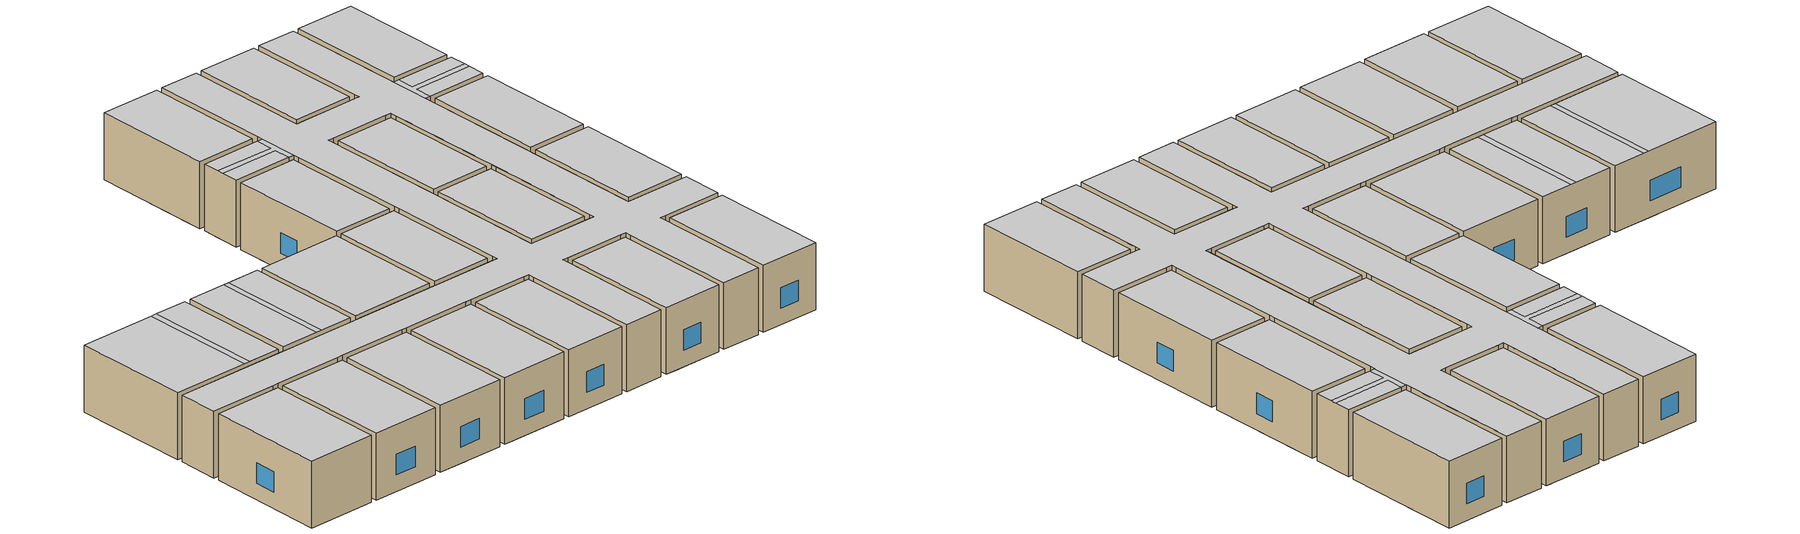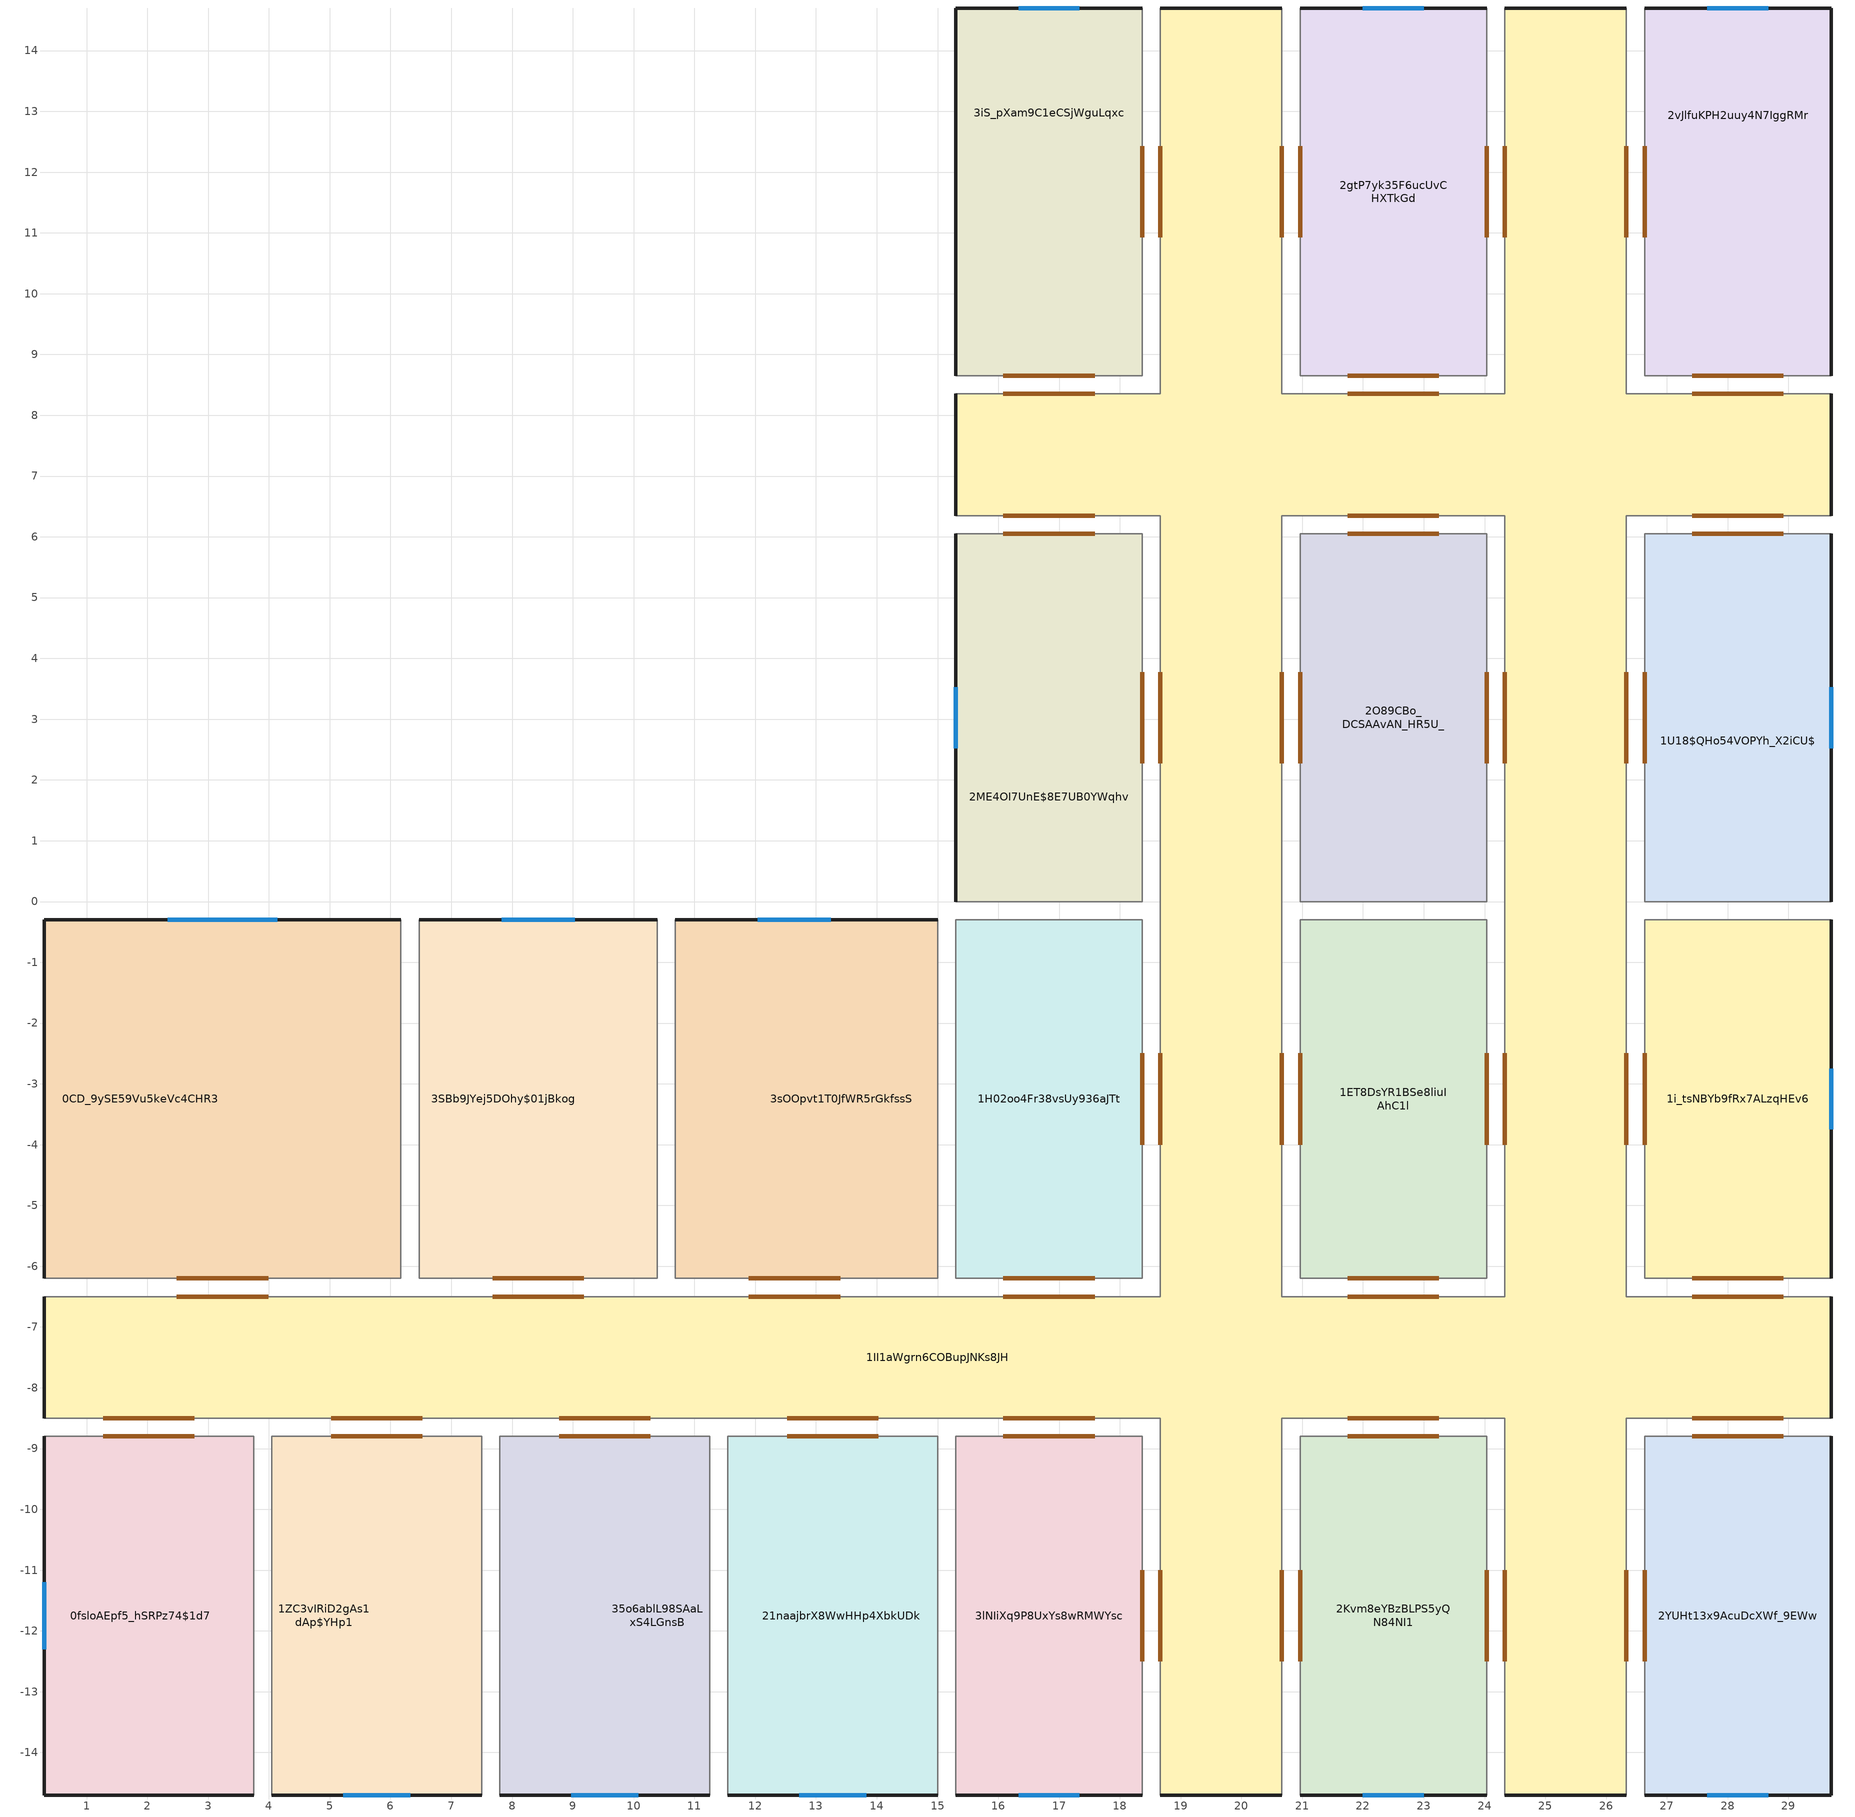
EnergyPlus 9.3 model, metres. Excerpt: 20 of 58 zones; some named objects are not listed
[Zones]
2vJlfuKPH2uuy4N7IggRMr
 floor adiabatic (BS Interior Floor): 29.7,11.18 29.7,10.88 26.63,10.88 26.63,11.18 z3.55
 floor to 251KVGi9506hUAGG2_T_km (BS Interior Floor): 29.7,14.7 29.7,11.18 26.63,11.18 26.63,14.7 z3.55
 floor to 0TBTGrlx9Aee50dicMqJkB (BS Interior Floor): 29.7,10.88 29.7,8.65 26.63,8.65 26.63,10.88 z3.55
 wall outside (BS Exterior Wall): 29.7,8.65 29.7,14.7 26.63,14.7 z3.55:6.8
 wall to 1II1aWgrn6COBupJNKs8JH (BS Interior Wall): 26.63,14.7 26.63,8.65 29.7,8.65 z3.55:6.8
 window (BS Exterior Window): 28.67,14.7 27.67,14.7 z4.35:5.35
 door inside (BS Door): 27.42,8.65 28.92,8.65 / 26.63,12.43 26.63,10.93 z3.55:6.05
 ceiling to 25fh85Hpr5FufpjgEbN5Lw (BS Ceiling): 29.7,8.65 29.7,14.7 26.63,14.7 26.63,8.65 z6.8
1II1aWgrn6COBupJNKs8JH
 floor to 3Q2cKjJuTCcRd3cftTvEEf (BS Interior Floor): 26.33,5.29 26.33,0 24.33,0 24.33,5.29 z3.55
 floor to 251KVGi9506hUAGG2_T_km (BS Interior Floor): 26.33,14.7 26.33,11.18 24.33,11.18 24.33,14.7 z3.55
 floor adiabatic (BS Interior Floor): 20.67,-8.5 20.67,-8.8 18.67,-8.8 18.67,-8.5 z3.55; 21.5,8.35 21.5,6.35 21.2,6.35 21.2,7.2 15.3,7.2 15.3,7.5 21.2,7.5 21.2,8.35 z3.55; 26.33,5.59 26.33,5.29 24.33,5.29 24.33,5.59 z3.55; 23.8,8.35 23.8,6.35 23.5,6.35 23.5,8.35 z3.55; 20.67,0 20.67,-0.3 18.67,-0.3 18.67,0 z3.55; 26.33,0 26.33,-0.3 24.33,-0.3 24.33,0 z3.55; 20.67,-6.2 20.67,-6.5 18.67,-6.5 18.67,-6.2 z3.55; 26.33,11.18 26.33,10.88 24.33,10.88 24.33,11.18 z3.55; 20.67,11.25 20.67,10.95 18.67,10.95 18.67,11.25 z3.55; 20.67,3.75 20.67,3.45 18.67,3.45 18.67,3.75 z3.55; 26.33,-8.5 26.33,-8.8 24.33,-8.8 24.33,-8.5 z3.55; 26.33,-6.2 26.33,-6.5 24.33,-6.5 24.33,-6.2 z3.55
 floor to 27yR7WnRb7Z9Wb6X8LV8TC (BS Interior Floor): 21.2,7.2 21.2,6.35 20.67,6.35 20.67,3.75 18.67,3.75 18.67,6.35 15.3,6.35 15.3,7.2 z3.55
 floor to 1QFSXvg4DB7Ab$1n9eB1uY (BS Interior Floor): 20.67,14.7 20.67,11.25 18.67,11.25 18.67,14.7 z3.55
 floor to 0uEAM73bb0zxOIDv_F8iQT (BS Interior Floor): 23.5,8.35 23.5,6.35 21.5,6.35 21.5,8.35 z3.55; 29.7,-6.5 29.7,-8.5 0.3,-8.5 0.3,-6.5 z3.55
 floor to 2ydMwpbFT5ERsQOUy6YvWz (BS Interior Floor): 20.67,-0.3 20.67,-6.2 18.67,-6.2 18.67,-0.3 z3.55
 floor to 13W3ohLcnAmxcumHYMCTot (BS Interior Floor): 20.67,3.45 20.67,0 18.67,0 18.67,3.45 z3.55
 floor to 2_6mEQUTT5DvVQFJCoHM71 (BS Interior Floor): 20.67,-8.8 20.67,-14.7 18.67,-14.7 18.67,-8.8 z3.55
 floor to 0TBTGrlx9Aee50dicMqJkB (BS Interior Floor): 29.7,8.35 29.7,6.35 26.33,6.35 26.33,5.59 24.33,5.59 24.33,6.35 23.8,6.35 23.8,8.35 24.33,8.35 24.33,10.88 26.33,10.88 26.33,8.35 z3.55
 floor to 2jWNP_VqT89QpYnCrZ0aRL (BS Interior Floor): 26.33,-8.8 26.33,-14.7 24.33,-14.7 24.33,-8.8 z3.55
 floor to 0RLAEF$3z9GhR_xiRhcFIM (BS Interior Floor): 26.33,-0.3 26.33,-6.2 24.33,-6.2 24.33,-0.3 z3.55
 floor to 2nOMs1_ZT899UteK6vwc1o (BS Interior Floor): 20.67,10.95 20.67,8.35 21.2,8.35 21.2,7.5 15.3,7.5 15.3,8.35 18.67,8.35 18.67,10.95 z3.55
 wall outside (BS Exterior Wall): 24.33,-14.7 26.33,-14.7 / 18.67,-14.7 20.67,-14.7 / 0.3,-6.5 0.3,-8.5 / 29.7,-8.5 29.7,-6.5 / 29.7,6.35 29.7,8.35 / 20.67,14.7 18.67,14.7 / 26.33,14.7 24.33,14.7 / 15.3,8.35 15.3,6.35 z3.55:6.8
 wall to 1ET8DsYR1BSe8liuIAhC1l (BS Interior Wall): 24.33,-0.3 24.33,-6.2 / 24.03,-6.5 20.97,-6.5 / 20.67,-6.2 20.67,-0.3 z3.55:6.8
 wall adiabatic (BS Interior Wall): 24.03,-8.5 24.33,-8.5 24.33,-8.8 / 15,-8.5 15.3,-8.5 / 26.33,-0.3 26.33,0 / 24.33,8.65 24.33,8.35 24.03,8.35 / 6.47,-6.5 6.17,-6.5 / 18.67,-6.2 18.67,-6.5 18.37,-6.5 / 7.5,-8.5 7.8,-8.5 / 24.03,6.35 24.33,6.35 24.33,6.05 / 15.3,-6.5 15,-6.5 / 18.37,-8.5 18.67,-8.5 18.67,-8.8 / 3.75,-8.5 4.05,-8.5 / 20.67,6.05 20.67,6.35 20.97,6.35 / 20.67,-0.3 20.67,0 / 10.69,-6.5 10.39,-6.5 / 26.33,-8.8 26.33,-8.5 26.63,-8.5 / 20.97,-6.5 20.67,-6.5 20.67,-6.2 / 24.33,0 24.33,-0.3 / 11.25,-8.5 11.55,-8.5 / 18.67,8.65 18.67,8.35 18.37,8.35 / 26.63,8.35 26.33,8.35 26.33,8.65 / 20.97,8.35 20.67,8.35 20.67,8.65 / 20.67,-8.8 20.67,-8.5 20.97,-8.5 / 18.37,6.35 18.67,6.35 18.67,6.05 / 24.33,-6.2 24.33,-6.5 24.03,-6.5 / 18.67,0 18.67,-0.3 / 26.33,6.05 26.33,6.35 26.63,6.35 / 26.63,-6.5 26.33,-6.5 26.33,-6.2 z3.55:6.8
 wall to 3lNIiXq9P8UxYs8wRMWYsc (BS Interior Wall): 15.3,-8.5 18.37,-8.5 / 18.67,-8.8 18.67,-14.7 z3.55:6.8
 wall to 2Kvm8eYBzBLPS5yQN84NI1 (BS Interior Wall): 20.97,-8.5 24.03,-8.5 / 20.67,-14.7 20.67,-8.8 / 24.33,-8.8 24.33,-14.7 z3.55:6.8
 wall to 1ZC3vIRiD2gAs1dAp$YHp1 (BS Interior Wall): 4.05,-8.5 7.5,-8.5 z3.55:6.8
 wall to 3SBb9JYej5DOhy$01jBkog (BS Interior Wall): 10.39,-6.5 6.47,-6.5 z3.55:6.8
 wall to 1H02oo4Fr38vsUy936aJTt (BS Interior Wall): 18.67,-0.3 18.67,-6.2 / 18.37,-6.5 15.3,-6.5 z3.55:6.8
 wall to 2ME4OI7UnE$8E7UB0YWqhv (BS Interior Wall): 18.67,6.05 18.67,0 / 15.3,6.35 18.37,6.35 z3.55:6.8
 wall to 35o6ablL98SAaLxS4LGnsB (BS Interior Wall): 7.8,-8.5 11.25,-8.5 z3.55:6.8
 wall to 2gtP7yk35F6ucUvCHXTkGd (BS Interior Wall): 20.67,8.65 20.67,14.7 / 24.03,8.35 20.97,8.35 / 24.33,14.7 24.33,8.65 z3.55:6.8
 wall to 1i_tsNBYb9fRx7ALzqHEv6 (BS Interior Wall): 26.33,-6.2 26.33,-0.3 / 29.7,-6.5 26.63,-6.5 z3.55:6.8
 wall to 3iS_pXam9C1eCSjWguLqxc (BS Interior Wall): 18.37,8.35 15.3,8.35 / 18.67,14.7 18.67,8.65 z3.55:6.8
 wall to 1U18$QHo54VOPYh_X2iCU$ (BS Interior Wall): 26.33,0 26.33,6.05 / 26.63,6.35 29.7,6.35 z3.55:6.8
 wall to 2YUHt13x9AcuDcXWf_9EWw (BS Interior Wall): 26.33,-14.7 26.33,-8.8 / 26.63,-8.5 29.7,-8.5 z3.55:6.8
 wall to 2O89CBo_DCSAAvAN_HR5U_ (BS Interior Wall): 24.33,6.05 24.33,0 / 20.67,0 20.67,6.05 / 20.97,6.35 24.03,6.35 z3.55:6.8
 wall to 0fsloAEpf5_hSRPz74$1d7 (BS Interior Wall): 0.3,-8.5 3.75,-8.5 z3.55:6.8
 wall to 3sOOpvt1T0JfWR5rGkfssS (BS Interior Wall): 15,-6.5 10.69,-6.5 z3.55:6.8
 wall to 0CD_9ySE59Vu5keVc4CHR3 (BS Interior Wall): 6.17,-6.5 0.3,-6.5 z3.55:6.8
 wall to 21naajbrX8WwHHp4XbkUDk (BS Interior Wall): 11.55,-8.5 15,-8.5 z3.55:6.8
 door inside (BS Door): 28.92,8.35 27.42,8.35 / 26.33,10.93 26.33,12.43 / 17.58,-6.5 16.08,-6.5 / 24.33,3.77 24.33,2.27 / 20.67,2.27 20.67,3.77 / 18.67,3.77 18.67,2.27 / 20.67,-12.5 20.67,-11 / 16.08,-8.5 17.58,-8.5 / 20.67,-4 20.67,-2.5 / 13.4,-6.5 11.9,-6.5 / 23.25,-6.5 21.75,-6.5 / 26.33,-4 26.33,-2.5 / 26.33,-12.5 26.33,-11 / 1.27,-8.5 2.77,-8.5 / 26.33,2.27 26.33,3.77 / 18.67,-11 18.67,-12.5 / 16.08,6.35 17.58,6.35 / 3.99,-6.5 2.49,-6.5 / 18.67,-2.5 18.67,-4 / 8.78,-8.5 10.28,-8.5 / 20.67,10.93 20.67,12.43 / 21.75,-8.5 23.25,-8.5 / 12.53,-8.5 14.03,-8.5 / 28.92,-6.5 27.42,-6.5 / 24.33,-11 24.33,-12.5 / 21.75,6.35 23.25,6.35 / 9.18,-6.5 7.68,-6.5 / 17.58,8.35 16.08,8.35 / 18.67,12.43 18.67,10.93 / 24.33,12.43 24.33,10.93 / 5.03,-8.5 6.53,-8.5 / 27.42,-8.5 28.92,-8.5 / 24.33,-2.5 24.33,-4 / 23.25,8.35 21.75,8.35 / 27.42,6.35 28.92,6.35 z3.55:6.05
 ceiling adiabatic (BS Ceiling): 29.7,7.2 29.7,7.5 26.63,7.5 26.63,8.35 26.33,8.35 26.33,6.35 26.63,6.35 26.63,7.2 z6.8; 18.67,6.35 18.67,8.35 18.37,8.35 18.37,7.5 15.3,7.5 15.3,7.2 18.37,7.2 18.37,6.35 z6.8
 ceiling to 1BOclnb9z5vgJ337HzEoZd (BS Ceiling): 26.33,-14.7 26.33,-8.5 29.7,-8.5 29.7,-6.5 26.33,-6.5 26.33,14.7 24.33,14.7 24.33,8.35 20.67,8.35 20.67,14.7 18.67,14.7 18.67,-6.5 20.67,-6.5 20.67,6.35 24.33,6.35 24.33,-6.5 20.67,-6.5 18.67,-6.5 0.3,-6.5 0.3,-8.5 18.67,-8.5 18.67,-14.7 20.67,-14.7 20.67,-8.5 24.33,-8.5 24.33,-14.7 z6.8
 ceiling to 3KBKt$m$zCnAC$OK84Cwio (BS Ceiling): 29.7,6.35 29.7,7.2 26.63,7.2 26.63,6.35 z6.8
 ceiling to 1ax_rnv5D0bP$JTKbauTVp (BS Ceiling): 18.37,7.5 18.37,8.35 15.3,8.35 15.3,7.5 z6.8
 ceiling to 2u0kfzyLH4zefOVp4O4AOs (BS Ceiling): 18.37,6.35 18.37,7.2 15.3,7.2 15.3,6.35 z6.8
 ceiling to 25fh85Hpr5FufpjgEbN5Lw (BS Ceiling): 29.7,7.5 29.7,8.35 26.63,8.35 26.63,7.5 z6.8
1H02oo4Fr38vsUy936aJTt
 floor to 2ydMwpbFT5ERsQOUy6YvWz (BS Interior Floor): 18.37,-0.3 18.37,-6.2 15.3,-6.2 15.3,-0.3 z3.55
 wall to 2ME4OI7UnE$8E7UB0YWqhv (BS Interior Wall): 18.37,-0.3 15.3,-0.3 z3.55:6.8
 wall to 3sOOpvt1T0JfWR5rGkfssS (BS Interior Wall): 15.3,-0.3 15.3,-6.2 z3.55:6.8
 door inside (BS Door): 16.08,-6.2 17.58,-6.2 / 18.37,-4 18.37,-2.5 z3.55:6.05
 ceiling to 2DQe3DcxL9Og$xfBZr7CUq (BS Ceiling): 18.37,-6.2 18.37,-0.3 15.3,-0.3 15.3,-6.2 z6.8
3iS_pXam9C1eCSjWguLqxc
 floor adiabatic (BS Interior Floor): 18.37,11.25 18.37,10.95 15.3,10.95 15.3,11.25 z3.55
 floor to 2nOMs1_ZT899UteK6vwc1o (BS Interior Floor): 18.37,10.95 18.37,8.65 15.3,8.65 15.3,10.95 z3.55
 floor to 1QFSXvg4DB7Ab$1n9eB1uY (BS Interior Floor): 18.37,14.7 18.37,11.25 15.3,11.25 15.3,14.7 z3.55
 wall outside (BS Exterior Wall): 18.37,14.7 15.3,14.7 15.3,8.65 z3.55:6.8
 window (BS Exterior Window): 17.33,14.7 16.33,14.7 z4.35:5.35
 door inside (BS Door): 16.08,8.65 17.58,8.65 / 18.37,10.93 18.37,12.43 z3.55:6.05
 ceiling to 1ax_rnv5D0bP$JTKbauTVp (BS Ceiling): 18.37,8.65 18.37,14.7 15.3,14.7 15.3,8.65 z6.8
0CD_9ySE59Vu5keVc4CHR3
 floor to 3IDSGAXMH2JxjihjU_qLvp (BS Interior Floor): 6.17,-0.3 6.17,-6.2 6.07,-6.2 6.07,-0.3 z3.55
 floor adiabatic (BS Interior Floor): 6.07,-0.3 6.07,-6.2 5.77,-6.2 5.77,-0.3 z3.55; 3.77,-0.3 3.77,-6.2 3.47,-6.2 3.47,-0.3 z3.55
 floor to 1lCQiV8aX5T8xlfmHlz$8J (BS Interior Floor): 3.47,-0.3 3.47,-6.2 0.3,-6.2 0.3,-0.3 z3.55
 floor to 0uEAM73bb0zxOIDv_F8iQT (BS Interior Floor): 5.77,-0.3 5.77,-6.2 3.77,-6.2 3.77,-0.3 z3.55
 wall outside (BS Exterior Wall): 6.17,-0.3 0.3,-0.3 0.3,-6.2 z3.55:6.8
 wall to 3SBb9JYej5DOhy$01jBkog (BS Interior Wall): 6.17,-6.2 6.17,-0.3 z3.55:6.8
 window (BS Exterior Window): 4.14,-0.3 2.34,-0.3 z4.35:5.35
 door inside (BS Door): 2.49,-6.2 3.99,-6.2 z3.55:6.05
 ceiling to 0uIySZ2tH6UgBkMZz8ZK03 (BS Ceiling): 6.17,-6.2 6.17,-0.3 4.51,-0.3 4.51,-6.2 z6.8
 ceiling adiabatic (BS Ceiling): 4.51,-6.2 4.51,-0.3 4.21,-0.3 4.21,-6.2 z6.8
 ceiling to 2T8HcceQrALQfW9jxI1und (BS Ceiling): 4.21,-6.2 4.21,-0.3 0.3,-0.3 0.3,-6.2 z6.8
2O89CBo_DCSAAvAN_HR5U_
 floor to 13W3ohLcnAmxcumHYMCTot (BS Interior Floor): 21.2,3.45 21.2,0 20.97,0 20.97,3.45 z3.55
 floor to 27yR7WnRb7Z9Wb6X8LV8TC (BS Interior Floor): 21.2,6.05 21.2,3.75 20.97,3.75 20.97,6.05 z3.55
 floor to 0uEAM73bb0zxOIDv_F8iQT (BS Interior Floor): 23.5,6.05 23.5,0 21.5,0 21.5,6.05 z3.55
 floor to 0TBTGrlx9Aee50dicMqJkB (BS Interior Floor): 24.03,6.05 24.03,5.59 23.8,5.59 23.8,6.05 z3.55
 floor adiabatic (BS Interior Floor): 21.5,6.05 21.5,0 21.2,0 21.2,3.45 20.97,3.45 20.97,3.75 21.2,3.75 21.2,6.05 z3.55; 23.8,6.05 23.8,5.59 24.03,5.59 24.03,5.29 23.8,5.29 23.8,0 23.5,0 23.5,6.05 z3.55
 floor to 3Q2cKjJuTCcRd3cftTvEEf (BS Interior Floor): 24.03,5.29 24.03,0 23.8,0 23.8,5.29 z3.55
 wall to 1ET8DsYR1BSe8liuIAhC1l (BS Interior Wall): 20.97,0 24.03,0 z3.55:6.8
 door inside (BS Door): 23.25,6.05 21.75,6.05 / 24.03,2.27 24.03,3.77 / 20.97,3.77 20.97,2.27 z3.55:6.05
 ceiling to 00qHgYn0D75AaI7wGBOzeN (BS Ceiling): 24.03,0 24.03,6.05 20.97,6.05 20.97,0 z6.8
1ZC3vIRiD2gAs1dAp$YHp1
 floor to 0uEAM73bb0zxOIDv_F8iQT (BS Interior Floor): 5.77,-8.8 5.77,-14.7 4.05,-14.7 4.05,-8.8 z3.55
 floor to 33sjjo$Y5E4hoiSWk5ggL4 (BS Interior Floor): 7.5,-8.8 7.5,-14.7 6.07,-14.7 6.07,-8.8 z3.55
 floor adiabatic (BS Interior Floor): 6.07,-8.8 6.07,-14.7 5.77,-14.7 5.77,-8.8 z3.55
 wall outside (BS Exterior Wall): 4.05,-14.7 7.5,-14.7 z3.55:6.8
 wall to 0fsloAEpf5_hSRPz74$1d7 (BS Interior Wall): 4.05,-8.8 4.05,-14.7 z3.55:6.8
 wall to 35o6ablL98SAaLxS4LGnsB (BS Interior Wall): 7.5,-14.7 7.5,-8.8 z3.55:6.8
 window (BS Exterior Window): 5.22,-14.7 6.33,-14.7 z4.35:5.35
 door inside (BS Door): 6.53,-8.8 5.03,-8.8 z3.55:6.05
 ceiling to 0LE4xehC523BygRzLVOYXD (BS Ceiling): 7.5,-14.7 7.5,-8.8 4.05,-8.8 4.05,-14.7 z6.8
2Kvm8eYBzBLPS5yQN84NI1
 floor to 2jWNP_VqT89QpYnCrZ0aRL (BS Interior Floor): 24.03,-8.8 24.03,-14.7 23.8,-14.7 23.8,-8.8 z3.55
 floor to 2_6mEQUTT5DvVQFJCoHM71 (BS Interior Floor): 21.2,-8.8 21.2,-14.7 20.97,-14.7 20.97,-8.8 z3.55
 floor adiabatic (BS Interior Floor): 21.5,-8.8 21.5,-14.7 21.2,-14.7 21.2,-8.8 z3.55; 23.8,-8.8 23.8,-14.7 23.5,-14.7 23.5,-8.8 z3.55
 floor to 0uEAM73bb0zxOIDv_F8iQT (BS Interior Floor): 23.5,-8.8 23.5,-14.7 21.5,-14.7 21.5,-8.8 z3.55
 wall outside (BS Exterior Wall): 20.97,-14.7 24.03,-14.7 z3.55:6.8
 window (BS Exterior Window): 22,-14.7 23,-14.7 z4.35:5.35
 door inside (BS Door): 24.03,-12.5 24.03,-11 / 23.25,-8.8 21.75,-8.8 / 20.97,-11 20.97,-12.5 z3.55:6.05
 ceiling to 1m2Qw7fHzE5RJ8ZybKUocV (BS Ceiling): 24.03,-14.7 24.03,-8.8 20.97,-8.8 20.97,-14.7 z6.8
2YUHt13x9AcuDcXWf_9EWw
 floor to 2jWNP_VqT89QpYnCrZ0aRL (BS Interior Floor): 29.7,-8.8 29.7,-14.7 26.63,-14.7 26.63,-8.8 z3.55
 wall outside (BS Exterior Wall): 26.63,-14.7 29.7,-14.7 29.7,-8.8 z3.55:6.8
 window (BS Exterior Window): 27.67,-14.7 28.67,-14.7 z4.35:5.35
 door inside (BS Door): 26.63,-11 26.63,-12.5 / 28.92,-8.8 27.42,-8.8 z3.55:6.05
 ceiling to 2XOL09LYDFD9z5SszGTynL (BS Ceiling): 29.7,-14.7 29.7,-8.8 26.63,-8.8 26.63,-14.7 z6.8
3lNIiXq9P8UxYs8wRMWYsc
 floor to 2_6mEQUTT5DvVQFJCoHM71 (BS Interior Floor): 18.37,-8.8 18.37,-14.7 15.3,-14.7 15.3,-8.8 z3.55
 wall outside (BS Exterior Wall): 15.3,-14.7 18.37,-14.7 z3.55:6.8
 wall to 21naajbrX8WwHHp4XbkUDk (BS Interior Wall): 15.3,-8.8 15.3,-14.7 z3.55:6.8
 window (BS Exterior Window): 16.33,-14.7 17.33,-14.7 z4.35:5.35
 door inside (BS Door): 18.37,-12.5 18.37,-11 / 17.58,-8.8 16.08,-8.8 z3.55:6.05
 ceiling to 1hdTVemcP6He7ncmyzUi0K (BS Ceiling): 18.37,-14.7 18.37,-8.8 15.3,-8.8 15.3,-14.7 z6.8
2gtP7yk35F6ucUvCHXTkGd
 floor adiabatic (BS Interior Floor): 23.8,14.7 23.8,11.18 24.03,11.18 24.03,10.88 23.8,10.88 23.8,8.65 23.5,8.65 23.5,14.7 z3.55; 21.5,14.7 21.5,8.65 21.2,8.65 21.2,10.95 20.97,10.95 20.97,11.25 21.2,11.25 21.2,14.7 z3.55
 floor to 2nOMs1_ZT899UteK6vwc1o (BS Interior Floor): 21.2,10.95 21.2,8.65 20.97,8.65 20.97,10.95 z3.55
 floor to 251KVGi9506hUAGG2_T_km (BS Interior Floor): 24.03,14.7 24.03,11.18 23.8,11.18 23.8,14.7 z3.55
 floor to 0uEAM73bb0zxOIDv_F8iQT (BS Interior Floor): 23.5,14.7 23.5,8.65 21.5,8.65 21.5,14.7 z3.55
 floor to 0TBTGrlx9Aee50dicMqJkB (BS Interior Floor): 24.03,10.88 24.03,8.65 23.8,8.65 23.8,10.88 z3.55
 floor to 1QFSXvg4DB7Ab$1n9eB1uY (BS Interior Floor): 21.2,14.7 21.2,11.25 20.97,11.25 20.97,14.7 z3.55
 wall outside (BS Exterior Wall): 24.03,14.7 20.97,14.7 z3.55:6.8
 window (BS Exterior Window): 23,14.7 22,14.7 z4.35:5.35
 door inside (BS Door): 24.03,10.93 24.03,12.43 / 20.97,12.43 20.97,10.93 / 21.75,8.65 23.25,8.65 z3.55:6.05
 ceiling to 3WbCusX19DkRaWr8xm4Sjl (BS Ceiling): 24.03,8.65 24.03,14.7 20.97,14.7 20.97,8.65 z6.8
1i_tsNBYb9fRx7ALzqHEv6
 floor to 0RLAEF$3z9GhR_xiRhcFIM (BS Interior Floor): 29.7,-0.3 29.7,-6.2 26.63,-6.2 26.63,-0.3 z3.55
 wall outside (BS Exterior Wall): 29.7,-6.2 29.7,-0.3 z3.55:6.8
 wall to 1U18$QHo54VOPYh_X2iCU$ (BS Interior Wall): 29.7,-0.3 26.63,-0.3 z3.55:6.8
 window (BS Exterior Window): 29.7,-3.75 29.7,-2.75 z4.35:5.35
 door inside (BS Door): 27.42,-6.2 28.92,-6.2 / 26.63,-2.5 26.63,-4 z3.55:6.05
 ceiling to 0WxClKgVX58eoOnQ_Rd5aF (BS Ceiling): 29.7,-6.2 29.7,-0.3 26.63,-0.3 26.63,-6.2 z6.8
21naajbrX8WwHHp4XbkUDk
 floor adiabatic (BS Interior Floor): 11.83,-8.8 11.83,-14.7 11.55,-14.7 11.55,-8.8 z3.55
 floor to 0kz0qlV3926x1aFoxrjGLR (BS Interior Floor): 15,-8.8 15,-14.7 11.83,-14.7 11.83,-8.8 z3.55
 wall outside (BS Exterior Wall): 11.55,-14.7 15,-14.7 z3.55:6.8
 wall to 35o6ablL98SAaLxS4LGnsB (BS Interior Wall): 11.55,-8.8 11.55,-14.7 z3.55:6.8
 window (BS Exterior Window): 12.72,-14.7 13.82,-14.7 z4.35:5.35
 door inside (BS Door): 14.03,-8.8 12.53,-8.8 z3.55:6.05
 ceiling to 0ymAPaLxb4IfqdqWtOs3Ji (BS Ceiling): 15,-14.7 15,-8.8 11.55,-8.8 11.55,-14.7 z6.8
2ME4OI7UnE$8E7UB0YWqhv
 floor to 13W3ohLcnAmxcumHYMCTot (BS Interior Floor): 18.37,3.45 18.37,0 15.3,0 15.3,3.45 z3.55
 floor adiabatic (BS Interior Floor): 18.37,3.75 18.37,3.45 15.3,3.45 15.3,3.75 z3.55
 floor to 27yR7WnRb7Z9Wb6X8LV8TC (BS Interior Floor): 18.37,6.05 18.37,3.75 15.3,3.75 15.3,6.05 z3.55
 wall outside (BS Exterior Wall): 15.3,6.05 15.3,0 z3.55:6.8
 window (BS Exterior Window): 15.3,3.52 15.3,2.52 z4.35:5.35
 door inside (BS Door): 18.37,2.27 18.37,3.77 / 17.58,6.05 16.08,6.05 z3.55:6.05
 ceiling to 2u0kfzyLH4zefOVp4O4AOs (BS Ceiling): 18.37,0 18.37,6.05 15.3,6.05 15.3,0 z6.8
3sOOpvt1T0JfWR5rGkfssS
 floor to 3abINg4xXBRgSWDCVuktWD (BS Interior Floor): 15,-0.3 15,-6.2 11.83,-6.2 11.83,-0.3 z3.55
 floor to 0uEAM73bb0zxOIDv_F8iQT (BS Interior Floor): 11.53,-0.3 11.53,-6.2 10.69,-6.2 10.69,-0.3 z3.55
 floor adiabatic (BS Interior Floor): 11.83,-0.3 11.83,-6.2 11.53,-6.2 11.53,-0.3 z3.55
 wall outside (BS Exterior Wall): 15,-0.3 10.69,-0.3 z3.55:6.8
 wall to 3SBb9JYej5DOhy$01jBkog (BS Interior Wall): 10.69,-0.3 10.69,-6.2 z3.55:6.8
 window (BS Exterior Window): 13.25,-0.3 12.05,-0.3 z4.35:5.35
 door inside (BS Door): 11.9,-6.2 13.4,-6.2 z3.55:6.05
 ceiling to 1wUBUXAIf62fNVJxg8hnxr (BS Ceiling): 15,-6.2 15,-0.3 10.69,-0.3 10.69,-6.2 z6.8
35o6ablL98SAaLxS4LGnsB
 floor to 33sjjo$Y5E4hoiSWk5ggL4 (BS Interior Floor): 9.23,-8.8 9.23,-14.7 7.8,-14.7 7.8,-8.8 z3.55
 floor adiabatic (BS Interior Floor): 9.53,-8.8 9.53,-14.7 9.23,-14.7 9.23,-8.8 z3.55
 floor to 0uEAM73bb0zxOIDv_F8iQT (BS Interior Floor): 11.25,-8.8 11.25,-14.7 9.53,-14.7 9.53,-8.8 z3.55
 wall outside (BS Exterior Wall): 7.8,-14.7 11.25,-14.7 z3.55:6.8
 window (BS Exterior Window): 8.97,-14.7 10.07,-14.7 z4.35:5.35
 door inside (BS Door): 10.28,-8.8 8.78,-8.8 z3.55:6.05
 ceiling to 21zXx9nBfF3wzd1f94eza7 (BS Ceiling): 11.25,-14.7 11.25,-8.8 7.8,-8.8 7.8,-14.7 z6.8
3SBb9JYej5DOhy$01jBkog
 floor to 3IDSGAXMH2JxjihjU_qLvp (BS Interior Floor): 9.23,-0.3 9.23,-6.2 6.47,-6.2 6.47,-0.3 z3.55
 floor to 0uEAM73bb0zxOIDv_F8iQT (BS Interior Floor): 10.39,-0.3 10.39,-6.2 9.53,-6.2 9.53,-0.3 z3.55
 floor adiabatic (BS Interior Floor): 9.53,-0.3 9.53,-6.2 9.23,-6.2 9.23,-0.3 z3.55
 wall outside (BS Exterior Wall): 10.39,-0.3 6.47,-0.3 z3.55:6.8
 window (BS Exterior Window): 9.03,-0.3 7.83,-0.3 z4.35:5.35
 door inside (BS Door): 7.68,-6.2 9.18,-6.2 z3.55:6.05
 ceiling to 1wUBUXAIf62fNVJxg8hnxr (BS Ceiling): 10.39,-6.2 10.39,-0.3 8.73,-0.3 8.73,-6.2 z6.8
 ceiling adiabatic (BS Ceiling): 8.73,-6.2 8.73,-0.3 8.43,-0.3 8.43,-6.2 z6.8
 ceiling to 0uIySZ2tH6UgBkMZz8ZK03 (BS Ceiling): 8.43,-6.2 8.43,-0.3 6.47,-0.3 6.47,-6.2 z6.8
1ET8DsYR1BSe8liuIAhC1l
 floor adiabatic (BS Interior Floor): 23.8,-0.3 23.8,-6.2 23.5,-6.2 23.5,-0.3 z3.55; 21.5,-0.3 21.5,-6.2 21.2,-6.2 21.2,-0.3 z3.55
 floor to 0uEAM73bb0zxOIDv_F8iQT (BS Interior Floor): 23.5,-0.3 23.5,-6.2 21.5,-6.2 21.5,-0.3 z3.55
 floor to 2ydMwpbFT5ERsQOUy6YvWz (BS Interior Floor): 21.2,-0.3 21.2,-6.2 20.97,-6.2 20.97,-0.3 z3.55
 floor to 0RLAEF$3z9GhR_xiRhcFIM (BS Interior Floor): 24.03,-0.3 24.03,-6.2 23.8,-6.2 23.8,-0.3 z3.55
 door inside (BS Door): 20.97,-2.5 20.97,-4 / 21.75,-6.2 23.25,-6.2 / 24.03,-4 24.03,-2.5 z3.55:6.05
 ceiling to 2n07noyr59Bvb45usFMWBe (BS Ceiling): 24.03,-6.2 24.03,-0.3 20.97,-0.3 20.97,-6.2 z6.8
1U18$QHo54VOPYh_X2iCU$
 floor to 0TBTGrlx9Aee50dicMqJkB (BS Interior Floor): 29.7,6.05 29.7,5.59 26.63,5.59 26.63,6.05 z3.55
 floor adiabatic (BS Interior Floor): 29.7,5.59 29.7,5.29 26.63,5.29 26.63,5.59 z3.55
 floor to 3Q2cKjJuTCcRd3cftTvEEf (BS Interior Floor): 29.7,5.29 29.7,0 26.63,0 26.63,5.29 z3.55
 wall outside (BS Exterior Wall): 29.7,0 29.7,6.05 z3.55:6.8
 window (BS Exterior Window): 29.7,2.52 29.7,3.52 z4.35:5.35
 door inside (BS Door): 28.92,6.05 27.42,6.05 / 26.63,3.77 26.63,2.27 z3.55:6.05
 ceiling to 3KBKt$m$zCnAC$OK84Cwio (BS Ceiling): 29.7,0 29.7,6.05 26.63,6.05 26.63,0 z6.8
0fsloAEpf5_hSRPz74$1d7
 floor to 0_p1NqfVT9K87APTn13C9F (BS Interior Floor): 3.47,-8.8 3.47,-14.7 0.3,-14.7 0.3,-8.8 z3.55
 floor adiabatic (BS Interior Floor): 3.75,-8.8 3.75,-14.7 3.47,-14.7 3.47,-8.8 z3.55
 wall outside (BS Exterior Wall): 0.3,-8.8 0.3,-14.7 3.75,-14.7 z3.55:6.8
 window (BS Exterior Window): 0.3,-11.2 0.3,-12.3 z4.35:5.35
 door inside (BS Door): 2.77,-8.8 1.27,-8.8 z3.55:6.05
 ceiling to 0ldWAL1KP1sOYKu03m3awo (BS Ceiling): 3.75,-14.7 3.75,-8.8 0.3,-8.8 0.3,-14.7 z6.8
[Building]
None: Loads convergence tolerance value=0.04; Maximum number of warmup days=25; Minimum number of warmup days=6; North axis=0; Solar distribution=FullInteriorAndExterior; Temperature convergence tolerance value=0.4; Terrain=Suburbs
[Site:Location]
DENVER_STAPLETON_CO_USA_WMO_724690: Elevation=1611; Latitude=39.77; Longitude=-104.87; Time zone=-7
[SizingPeriod:DesignDay] Barometric pressure=83411; Day of month=21; Daylight saving time indicator=No; Humidity condition type=WetBulb; Rain indicator=No; Snow indicator=No; Solar model indicator=ASHRAEClearSky
Name | Daily dry bulb temperature range | Day type | Maximum dry bulb temperature | Month | Sky clearness | Wetbulb or dewpoint at maximum dry bulb | Wind direction | Wind speed
DENVER_STAPLETON Ann Clg .4% Condns DB=>MWB | 15.2 | SummerDesignDay | 34.1 | 7 | 1 | 15.8 | 120 | 4
DENVER_STAPLETON Ann Htg 99.6% Condns DB | 0 | WinterDesignDay | -20 | 12 | 0 | -20 | 180 | 2.3
[Construction]
BS Ceiling: cement_floating_screed_2_bottom, EPS_040_15, concrete_CEM_II_BS325R_wz05
BS Door: hardwood
BS Exterior Wall: EPS_040_15, concrete_CEM_II_BS325R_wz05
BS Exterior Window: Glas1995_2015AluoderStahlfensterWaermeschutzverglasungzweifach
BS Interior Floor: concrete_CEM_II_BS325R_wz05, EPS_040_15, cement_floating_screed_2_bottom
BS Interior Wall: lime_plaster, vertical_core_brick_700, lime_plaster
[Material] Roughness=MediumRough; Solar absorptance=0.7; Thermal absorptance=0.9; Visible absorptance=0.7
Name | Conductivity | Density | Specific heat | Thickness
EPS_040_15 | 0.04 | 15 | 1500 | 0.07
cement_floating_screed_2_bottom | 1.4 | 1990 | 1000 | 0.04
concrete_CEM_II_BS325R_wz05 | 2.1 | 2420 | 1000 | 0.175
hardwood | 0.13 | 650 | 1500 | 0.04
lime_plaster | 0.7 | 1600 | 850 | 0.01
vertical_core_brick_700 | 0.13 | 695 | 850 | 0.15
[WindowMaterial:SimpleGlazingSystem]
Glas1995_2015AluoderStahlfensterWaermeschutzverglasungzweifach: Solar heat gain coefficient=0.65; U factor=1.24754
[ElectricEquipment] Design level calculation method=Watts/Area; End use subcategory=General; Fraction latent=0; Fraction lost=0; Fraction radiant=0; Schedule=Schedule Equipment Single office; Watts per zone floor area=7
Name | Zone or zonelist
0CD_9ySE59Vu5keVc4CHR3 | 0CD_9ySE59Vu5keVc4CHR3
0fsloAEpf5_hSRPz74$1d7 | 0fsloAEpf5_hSRPz74$1d7
1ET8DsYR1BSe8liuIAhC1l | 1ET8DsYR1BSe8liuIAhC1l
1H02oo4Fr38vsUy936aJTt | 1H02oo4Fr38vsUy936aJTt
1II1aWgrn6COBupJNKs8JH | 1II1aWgrn6COBupJNKs8JH
1U18$QHo54VOPYh_X2iCU$ | 1U18$QHo54VOPYh_X2iCU$
1ZC3vIRiD2gAs1dAp$YHp1 | 1ZC3vIRiD2gAs1dAp$YHp1
1i_tsNBYb9fRx7ALzqHEv6 | 1i_tsNBYb9fRx7ALzqHEv6
2Kvm8eYBzBLPS5yQN84NI1 | 2Kvm8eYBzBLPS5yQN84NI1
2ME4OI7UnE$8E7UB0YWqhv | 2ME4OI7UnE$8E7UB0YWqhv
2O89CBo_DCSAAvAN_HR5U_ | 2O89CBo_DCSAAvAN_HR5U_
2YUHt13x9AcuDcXWf_9EWw | 2YUHt13x9AcuDcXWf_9EWw
2gtP7yk35F6ucUvCHXTkGd | 2gtP7yk35F6ucUvCHXTkGd
2vJlfuKPH2uuy4N7IggRMr | 2vJlfuKPH2uuy4N7IggRMr
3SBb9JYej5DOhy$01jBkog | 3SBb9JYej5DOhy$01jBkog
3iS_pXam9C1eCSjWguLqxc | 3iS_pXam9C1eCSjWguLqxc
3lNIiXq9P8UxYs8wRMWYsc | 3lNIiXq9P8UxYs8wRMWYsc
3sOOpvt1T0JfWR5rGkfssS | 3sOOpvt1T0JfWR5rGkfssS
21naajbrX8WwHHp4XbkUDk | 21naajbrX8WwHHp4XbkUDk
35o6ablL98SAaLxS4LGnsB | 35o6ablL98SAaLxS4LGnsB
[Lights] Design level calculation method=Watts/Area; End use subcategory=General; Fraction radiant=0.42; Fraction replaceable=1; Fraction visible=0.18; Return air fraction=0; Return air fraction calculated from plenum temperature=No; Return air fraction function of plenum temperature coefficient 1=0; Return air fraction function of plenum temperature coefficient 2=0; Schedule=Schedule Lighting Single office; Watts per zone floor area=15.9
Name | Zone or zonelist
0CD_9ySE59Vu5keVc4CHR3 | 0CD_9ySE59Vu5keVc4CHR3
0fsloAEpf5_hSRPz74$1d7 | 0fsloAEpf5_hSRPz74$1d7
1ET8DsYR1BSe8liuIAhC1l | 1ET8DsYR1BSe8liuIAhC1l
1H02oo4Fr38vsUy936aJTt | 1H02oo4Fr38vsUy936aJTt
1II1aWgrn6COBupJNKs8JH | 1II1aWgrn6COBupJNKs8JH
1U18$QHo54VOPYh_X2iCU$ | 1U18$QHo54VOPYh_X2iCU$
1ZC3vIRiD2gAs1dAp$YHp1 | 1ZC3vIRiD2gAs1dAp$YHp1
1i_tsNBYb9fRx7ALzqHEv6 | 1i_tsNBYb9fRx7ALzqHEv6
2Kvm8eYBzBLPS5yQN84NI1 | 2Kvm8eYBzBLPS5yQN84NI1
2ME4OI7UnE$8E7UB0YWqhv | 2ME4OI7UnE$8E7UB0YWqhv
2O89CBo_DCSAAvAN_HR5U_ | 2O89CBo_DCSAAvAN_HR5U_
2YUHt13x9AcuDcXWf_9EWw | 2YUHt13x9AcuDcXWf_9EWw
2gtP7yk35F6ucUvCHXTkGd | 2gtP7yk35F6ucUvCHXTkGd
2vJlfuKPH2uuy4N7IggRMr | 2vJlfuKPH2uuy4N7IggRMr
3SBb9JYej5DOhy$01jBkog | 3SBb9JYej5DOhy$01jBkog
3iS_pXam9C1eCSjWguLqxc | 3iS_pXam9C1eCSjWguLqxc
3lNIiXq9P8UxYs8wRMWYsc | 3lNIiXq9P8UxYs8wRMWYsc
3sOOpvt1T0JfWR5rGkfssS | 3sOOpvt1T0JfWR5rGkfssS
21naajbrX8WwHHp4XbkUDk | 21naajbrX8WwHHp4XbkUDk
35o6ablL98SAaLxS4LGnsB | 35o6ablL98SAaLxS4LGnsB
[People] Activity level schedule=Schedule Activity 70; Carbon dioxide generation rate=3.82e-08; Clothing insulation calculation method=ClothingInsulationSchedule; Enable ashrae 55 comfort warnings=No; Fraction radiant=0.5; Mean radiant temperature calculation type=ZoneAveraged; Number of people calculation method=People/Area; Number of people schedule=Schedule People Single office; People per zone floor area=0.0714286; Sensible heat fraction=Autocalculate
Name | Zone or zonelist
0CD_9ySE59Vu5keVc4CHR3 | 0CD_9ySE59Vu5keVc4CHR3
0fsloAEpf5_hSRPz74$1d7 | 0fsloAEpf5_hSRPz74$1d7
1ET8DsYR1BSe8liuIAhC1l | 1ET8DsYR1BSe8liuIAhC1l
1H02oo4Fr38vsUy936aJTt | 1H02oo4Fr38vsUy936aJTt
1II1aWgrn6COBupJNKs8JH | 1II1aWgrn6COBupJNKs8JH
1U18$QHo54VOPYh_X2iCU$ | 1U18$QHo54VOPYh_X2iCU$
1ZC3vIRiD2gAs1dAp$YHp1 | 1ZC3vIRiD2gAs1dAp$YHp1
1i_tsNBYb9fRx7ALzqHEv6 | 1i_tsNBYb9fRx7ALzqHEv6
2Kvm8eYBzBLPS5yQN84NI1 | 2Kvm8eYBzBLPS5yQN84NI1
2ME4OI7UnE$8E7UB0YWqhv | 2ME4OI7UnE$8E7UB0YWqhv
2O89CBo_DCSAAvAN_HR5U_ | 2O89CBo_DCSAAvAN_HR5U_
2YUHt13x9AcuDcXWf_9EWw | 2YUHt13x9AcuDcXWf_9EWw
2gtP7yk35F6ucUvCHXTkGd | 2gtP7yk35F6ucUvCHXTkGd
2vJlfuKPH2uuy4N7IggRMr | 2vJlfuKPH2uuy4N7IggRMr
3SBb9JYej5DOhy$01jBkog | 3SBb9JYej5DOhy$01jBkog
3iS_pXam9C1eCSjWguLqxc | 3iS_pXam9C1eCSjWguLqxc
3lNIiXq9P8UxYs8wRMWYsc | 3lNIiXq9P8UxYs8wRMWYsc
3sOOpvt1T0JfWR5rGkfssS | 3sOOpvt1T0JfWR5rGkfssS
21naajbrX8WwHHp4XbkUDk | 21naajbrX8WwHHp4XbkUDk
35o6ablL98SAaLxS4LGnsB | 35o6ablL98SAaLxS4LGnsB
[ThermostatSetpoint:DualSetpoint]
STATS Single office Dual SP Control: Cooling setpoint temperature schedule=Schedule Cooling Single office; Heating setpoint temperature schedule=Schedule Heating Single office
[Zone] Ceiling height=Autocalculate; Floor area=Autocalculate; Multiplier=1; Part of total floor area=Yes; Type=1
Name | Volume
0CD_9ySE59Vu5keVc4CHR3 | 112.612
0fsloAEpf5_hSRPz74$1d7 | 66.15375
1ET8DsYR1BSe8liuIAhC1l; 1H02oo4Fr38vsUy936aJTt; 1i_tsNBYb9fRx7ALzqHEv6; 2Kvm8eYBzBLPS5yQN84NI1; 2YUHt13x9AcuDcXWf_9EWw; 3lNIiXq9P8UxYs8wRMWYsc | 58.8033
1II1aWgrn6COBupJNKs8JH | 614.9
1U18$QHo54VOPYh_X2iCU$; 2ME4OI7UnE$8E7UB0YWqhv; 2O89CBo_DCSAAvAN_HR5U_; 2gtP7yk35F6ucUvCHXTkGd; 2vJlfuKPH2uuy4N7IggRMr; 3iS_pXam9C1eCSjWguLqxc | 60.2983
1ZC3vIRiD2gAs1dAp$YHp1; 35o6ablL98SAaLxS4LGnsB | 66.1538
3SBb9JYej5DOhy$01jBkog | 75.075
3sOOpvt1T0JfWR5rGkfssS | 82.68
21naajbrX8WwHHp4XbkUDk | 66.1537
[ZoneControl:Thermostat] Control 1=STATS Single office Dual SP Control; Control type schedule=HVACTemplate-Always 4
Name | Zone or zonelist
0CD_9ySE59Vu5keVc4CHR3 Thermostat | 0CD_9ySE59Vu5keVc4CHR3
0fsloAEpf5_hSRPz74$1d7 Thermostat | 0fsloAEpf5_hSRPz74$1d7
1ET8DsYR1BSe8liuIAhC1l Thermostat | 1ET8DsYR1BSe8liuIAhC1l
1H02oo4Fr38vsUy936aJTt Thermostat | 1H02oo4Fr38vsUy936aJTt
1II1aWgrn6COBupJNKs8JH Thermostat | 1II1aWgrn6COBupJNKs8JH
1U18$QHo54VOPYh_X2iCU$ Thermostat | 1U18$QHo54VOPYh_X2iCU$
1ZC3vIRiD2gAs1dAp$YHp1 Thermostat | 1ZC3vIRiD2gAs1dAp$YHp1
1i_tsNBYb9fRx7ALzqHEv6 Thermostat | 1i_tsNBYb9fRx7ALzqHEv6
2Kvm8eYBzBLPS5yQN84NI1 Thermostat | 2Kvm8eYBzBLPS5yQN84NI1
2ME4OI7UnE$8E7UB0YWqhv Thermostat | 2ME4OI7UnE$8E7UB0YWqhv
2O89CBo_DCSAAvAN_HR5U_ Thermostat | 2O89CBo_DCSAAvAN_HR5U_
2YUHt13x9AcuDcXWf_9EWw Thermostat | 2YUHt13x9AcuDcXWf_9EWw
2gtP7yk35F6ucUvCHXTkGd Thermostat | 2gtP7yk35F6ucUvCHXTkGd
2vJlfuKPH2uuy4N7IggRMr Thermostat | 2vJlfuKPH2uuy4N7IggRMr
3SBb9JYej5DOhy$01jBkog Thermostat | 3SBb9JYej5DOhy$01jBkog
3iS_pXam9C1eCSjWguLqxc Thermostat | 3iS_pXam9C1eCSjWguLqxc
3lNIiXq9P8UxYs8wRMWYsc Thermostat | 3lNIiXq9P8UxYs8wRMWYsc
3sOOpvt1T0JfWR5rGkfssS Thermostat | 3sOOpvt1T0JfWR5rGkfssS
21naajbrX8WwHHp4XbkUDk Thermostat | 21naajbrX8WwHHp4XbkUDk
35o6ablL98SAaLxS4LGnsB Thermostat | 35o6ablL98SAaLxS4LGnsB
[Zone equipment]
0CD_9ySE59Vu5keVc4CHR3: 0CD_9ySE59Vu5keVc4CHR3 Ideal Loads Air System
0fsloAEpf5_hSRPz74$1d7: 0fsloAEpf5_hSRPz74$1d7 Ideal Loads Air System
1ET8DsYR1BSe8liuIAhC1l: 1ET8DsYR1BSe8liuIAhC1l Ideal Loads Air System
1H02oo4Fr38vsUy936aJTt: 1H02oo4Fr38vsUy936aJTt Ideal Loads Air System
1II1aWgrn6COBupJNKs8JH: 1II1aWgrn6COBupJNKs8JH Ideal Loads Air System
1U18$QHo54VOPYh_X2iCU$: 1U18$QHo54VOPYh_X2iCU$ Ideal Loads Air System
1ZC3vIRiD2gAs1dAp$YHp1: 1ZC3vIRiD2gAs1dAp$YHp1 Ideal Loads Air System
1i_tsNBYb9fRx7ALzqHEv6: 1i_tsNBYb9fRx7ALzqHEv6 Ideal Loads Air System
2Kvm8eYBzBLPS5yQN84NI1: 2Kvm8eYBzBLPS5yQN84NI1 Ideal Loads Air System
2ME4OI7UnE$8E7UB0YWqhv: 2ME4OI7UnE$8E7UB0YWqhv Ideal Loads Air System
2O89CBo_DCSAAvAN_HR5U_: 2O89CBo_DCSAAvAN_HR5U_ Ideal Loads Air System
2YUHt13x9AcuDcXWf_9EWw: 2YUHt13x9AcuDcXWf_9EWw Ideal Loads Air System
2gtP7yk35F6ucUvCHXTkGd: 2gtP7yk35F6ucUvCHXTkGd Ideal Loads Air System
2vJlfuKPH2uuy4N7IggRMr: 2vJlfuKPH2uuy4N7IggRMr Ideal Loads Air System
3SBb9JYej5DOhy$01jBkog: 3SBb9JYej5DOhy$01jBkog Ideal Loads Air System
3iS_pXam9C1eCSjWguLqxc: 3iS_pXam9C1eCSjWguLqxc Ideal Loads Air System
3lNIiXq9P8UxYs8wRMWYsc: 3lNIiXq9P8UxYs8wRMWYsc Ideal Loads Air System
3sOOpvt1T0JfWR5rGkfssS: 3sOOpvt1T0JfWR5rGkfssS Ideal Loads Air System
21naajbrX8WwHHp4XbkUDk: 21naajbrX8WwHHp4XbkUDk Ideal Loads Air System
35o6ablL98SAaLxS4LGnsB: 35o6ablL98SAaLxS4LGnsB Ideal Loads Air System
[ZoneInfiltration:DesignFlowRate] Air changes per hour=0.2; Constant term coefficient=1; Design flow rate calculation method=AirChanges/Hour; Schedule=Continuous; Temperature term coefficient=0; Velocity squared term coefficient=0; Velocity term coefficient=0
Name | Zone or zonelist
0CD_9ySE59Vu5keVc4CHR3 | 0CD_9ySE59Vu5keVc4CHR3
0fsloAEpf5_hSRPz74$1d7 | 0fsloAEpf5_hSRPz74$1d7
1ET8DsYR1BSe8liuIAhC1l | 1ET8DsYR1BSe8liuIAhC1l
1H02oo4Fr38vsUy936aJTt | 1H02oo4Fr38vsUy936aJTt
1II1aWgrn6COBupJNKs8JH | 1II1aWgrn6COBupJNKs8JH
1U18$QHo54VOPYh_X2iCU$ | 1U18$QHo54VOPYh_X2iCU$
1ZC3vIRiD2gAs1dAp$YHp1 | 1ZC3vIRiD2gAs1dAp$YHp1
1i_tsNBYb9fRx7ALzqHEv6 | 1i_tsNBYb9fRx7ALzqHEv6
2Kvm8eYBzBLPS5yQN84NI1 | 2Kvm8eYBzBLPS5yQN84NI1
2ME4OI7UnE$8E7UB0YWqhv | 2ME4OI7UnE$8E7UB0YWqhv
2O89CBo_DCSAAvAN_HR5U_ | 2O89CBo_DCSAAvAN_HR5U_
2YUHt13x9AcuDcXWf_9EWw | 2YUHt13x9AcuDcXWf_9EWw
2gtP7yk35F6ucUvCHXTkGd | 2gtP7yk35F6ucUvCHXTkGd
2vJlfuKPH2uuy4N7IggRMr | 2vJlfuKPH2uuy4N7IggRMr
3SBb9JYej5DOhy$01jBkog | 3SBb9JYej5DOhy$01jBkog
3iS_pXam9C1eCSjWguLqxc | 3iS_pXam9C1eCSjWguLqxc
3lNIiXq9P8UxYs8wRMWYsc | 3lNIiXq9P8UxYs8wRMWYsc
3sOOpvt1T0JfWR5rGkfssS | 3sOOpvt1T0JfWR5rGkfssS
21naajbrX8WwHHp4XbkUDk | 21naajbrX8WwHHp4XbkUDk
35o6ablL98SAaLxS4LGnsB | 35o6ablL98SAaLxS4LGnsB
[Schedule:Compact]
Continuous: Through: 12/31, For: AllDays, Until: 24:00, 1
HVACTemplate-Always 4: Through: 12/31, For: AllDays, Until: 24:00, 4
Schedule Activity 70: Through: 12/31, For: Alldays, Until: 24:00, 70
[Schedule:Day:Hourly]
Schedule Cooling Single office: 25, 25, 25, 25, 25, 25, 25, 25, 25, 25, 25, 25, 25, 25, 25, 25, 25, 25, 25, 25, 25, 25, 25, 25
Schedule Equipment Single office: 0.1, 0.1, 0.1, 0.1, 0.1, 0.1, 0.1, 0.2, 0.4, 0.6, 0.8, 0.8, 0.4, 0.6, 0.8, 0.8, 0.4, 0.2, 0.1, 0.1, 0.1, 0.1, 0.1, 0.1
Schedule Heating Single office: 21, 21, 21, 21, 21, 21, 21, 21, 21, 21, 21, 21, 21, 21, 21, 21, 21, 21, 21, 21, 21, 21, 21, 21
Schedule Lighting Single office: 0, 0, 0, 0, 0, 0, 1, 1, 1, 1, 1, 1, 1, 1, 1, 1, 1, 1, 0, 0, 0, 0, 0, 0
Schedule People Single office: 0, 0, 0, 0, 0, 0, 0, 0.2, 0.4, 0.6, 0.8, 0.8, 0.4, 0.6, 0.8, 0.8, 0.4, 0.2, 0, 0, 0, 0, 0, 0
[Schedule:Week:Compact]
Schedule Cooling Single office: AllDays, Schedule Cooling Single office
Schedule Equipment Single office: AllDays, Schedule Equipment Single office
Schedule Heating Single office: AllDays, Schedule Heating Single office
Schedule Lighting Single office: AllDays, Schedule Lighting Single office
Schedule People Single office: AllDays, Schedule People Single office
[Schedule:Year]
Schedule Cooling Single office: Schedule Cooling Single office, 1, 1, 12, 31
Schedule Equipment Single office: Schedule Equipment Single office, 1, 1, 12, 31
Schedule Heating Single office: Schedule Heating Single office, 1, 1, 12, 31
Schedule Lighting Single office: Schedule Lighting Single office, 1, 1, 12, 31
Schedule People Single office: Schedule People Single office, 1, 1, 12, 31
